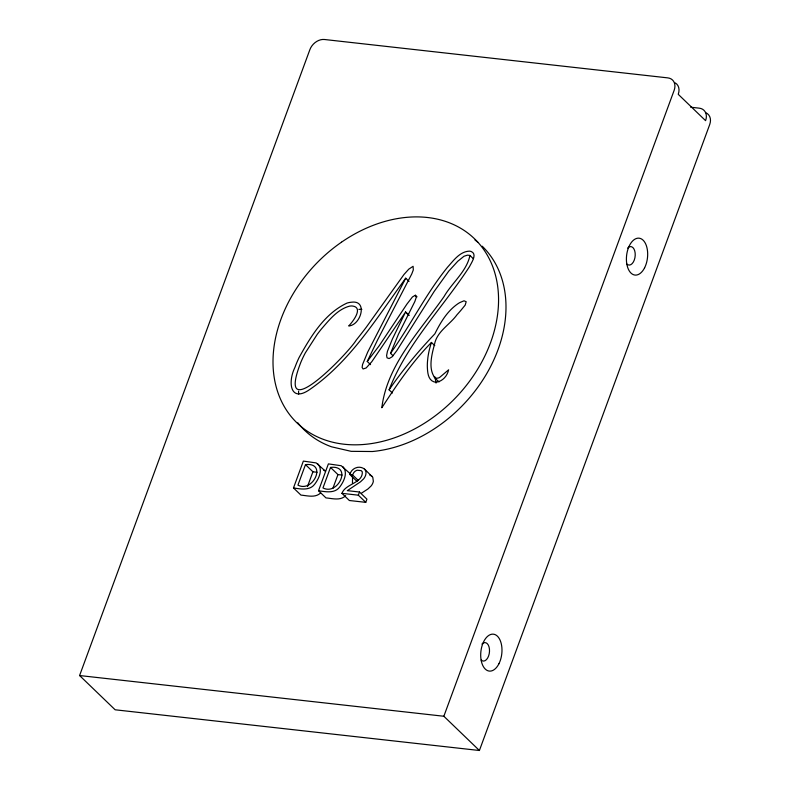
<?xml version="1.0" encoding="UTF-8"?>
<svg xmlns="http://www.w3.org/2000/svg" width="790" height="790" viewBox="0 0 790 790"><rect width="100%" height="100%" fill="white"/><g stroke="black" fill="none" stroke-linecap="round" stroke-linejoin="round"><path stroke-width="1.19" d="M352.468 483.204L352.557 477.456L351.59 475.215M479.402 750.5L115.142 709.785L79.593 675.539L309.877 49.642A12.768 9.658 -46.1 0 1 324.502 39.5L667.836 77.884A12.768 9.658 -46.1 0 1 674.137 90.366L443.852 716.254L479.402 750.5L709.687 124.613A12.768 9.658 -46.1 0 0 705.954 112.812M320.651 492.891C315.398 498.144 307.33 495.676 300.931 495.093L293.485 487.934L303.36 461.093L316.188 462.93L325.322 471.057L323.624 470.09M305.483 464.629L297.939 485.129C313.057 493.148 327.613 461.953 305.483 464.629L312.919 471.788L317.086 472.262M307.468 486.601L312.919 471.788M345.684 495.685C340.431 500.939 332.363 498.48 325.964 497.898L318.518 490.728L328.393 463.888L341.221 465.725L350.365 473.862M330.516 467.423L322.972 487.924C338.09 495.952 352.646 464.747 330.516 467.423L337.952 474.593L342.119 475.057M332.926 488.26L337.952 474.593M359.499 492.012L366.935 499.171L365.77 502.341L358.334 495.182L359.499 492.012L347.333 490.649L360.467 481.831L363.696 478.779A9.075 6.863 -46.1 0 0 365.898 474.148C367.261 468.351 359.954 465.833 355.569 467.976A7.959 6.024 -46.1 0 0 351.56 470.968L349.565 474.227L357.001 481.387M393.015 355.727L390.537 353.337L398.397 334.377L414.859 301.504L416.251 297.317L415.372 295.243L412.469 296.922L406.919 304.111L379.22 345.734L367.241 361.465L370.55 364.644M365.77 502.341L349.368 500.514L341.932 493.345C345.516 483.49 363.054 483.302 362.294 471.808L361.168 470.633L357.297 470.218A5.214 3.94 -46.1 0 0 353.742 472.706L352.567 474.918L358.354 480.498M392.403 393.035L389.105 389.845C406.969 343.403 442.805 307.784 469.477 266.674C471.423 262.695 477.624 254.133 471.186 251.497A12.66 9.569 -46.1 0 0 469.28 251.141C459.691 251.585 453.44 260.73 447.525 267.227C425.78 294.048 410.533 325.292 390.537 353.337M367.241 361.465L377.452 340.194L411.758 273.952L413.298 269.933L413.101 266.299L408.795 269.133L404.016 274.456L366.234 327.287A437.364 330.734 -46.1 0 1 356.26 340.075C348.074 353.663 274.229 429.849 301.02 361.86A92.341 69.826 -46.1 0 1 305.325 352.893L317.274 334.288A140.067 105.919 -46.1 0 1 321.431 328.976C329.302 319.95 337.518 309.315 349.605 306.135A17.992 13.608 -46.1 0 1 352.034 305.967C364.012 307.063 353.14 321.441 348.696 325.954C360.882 325.302 368.249 299.854 351.441 302.215A24.026 18.17 -46.1 0 0 346.998 303.084C324.493 313.591 310.687 336.579 299.074 357.564A98.316 74.349 -46.1 0 0 294.848 367.587C287.53 382.508 290.295 403.305 310.055 389.292C350.78 361.03 376.998 317.541 405.724 278.199L409.032 281.378M405.724 278.199L367.725 352.054L362.58 364.457L362.116 367.419L363.094 368.979L366.165 367.952L371.813 361.682L405.576 311.981L392.363 339.088L387.426 351.333L386.596 355.54L387.051 357.85L389.134 358.561L392.116 356.803L396.787 350.681L434.144 291.48L448.779 271.128L457.756 261.283L464.036 256.227L467.522 255.15L469.932 255.437L473.24 258.626M389.105 389.845C402.722 369.918 418.266 351.313 434.856 333.844C440.415 322.606 447.051 311.388 457.519 304.022A27.857 21.063 -46.1 0 1 459.731 302.619L464.016 300.793L466.179 301.731L465.182 305.118L460.738 310.539A261.925 198.073 -46.1 0 1 456.966 314.795C449.777 324.749 437.077 331.296 434.54 344.134C431.38 356.221 426.659 373.315 439.181 381.817M434.767 345.625L431.459 342.445C412.103 362.008 396.708 384.987 381.827 407.749C387.11 364.447 420.142 330.892 444.089 296.507C451.949 282.81 466.772 271.365 469.932 255.437M361.474 493.187L367.913 488.99L371.132 485.939A9.075 6.863 -46.1 0 0 373.344 481.308L372.781 477.298L364.555 469.072M358.877 309.384L361.869 309.364M690.697 107.213L699.288 108.171A12.768 9.658 -46.1 0 1 705.579 120.663L678.235 94.316A12.768 9.658 -46.1 0 0 675.262 82.91M293.485 487.934C300.536 489.03 309.848 490.916 314.795 484.072C318.854 478.691 323.169 469.764 317.886 463.898M318.518 490.728C325.569 491.824 334.881 493.711 339.828 486.877C343.887 481.485 348.202 472.558 342.919 466.693M341.932 493.345L358.334 495.182M79.593 675.539L443.852 716.254M349.565 474.227L352.567 474.918M369.562 474.849L371.991 476.242M434.224 377.037L436.09 378.134A5.974 4.513 -46.1 0 0 439.576 377.482L448.621 369.809C447.555 375.013 443.881 379.793 438.815 381.6A9.993 7.554 -46.1 0 1 433.917 381.837C427.815 379.674 427.558 371.962 427.331 366.501A70.399 53.236 -46.1 0 1 427.509 361.287L427.894 357.564A79.632 60.218 -46.1 0 1 431.468 342.445M415.372 295.243L417.021 296.833M405.576 311.981L408.884 315.161M405.655 312.257L408.953 315.447M436.05 383.081L434.915 376.889M298.571 391.178L298.66 394.052M482.226 246.203A127.891 96.716 -46.1 0 1 489.514 368.614A127.891 96.716 -46.1 0 1 372.406 451.515L351.175 451.337L331.553 446.814A127.891 96.716 -46.1 0 1 297.82 422.808M474.988 240.022A127.891 96.716 -46.1 0 1 477.802 242.224M481.93 644.067A9.283 5.254 -83.6 0 1 489.504 651.375A9.283 5.254 -83.6 0 1 481.169 660.065M627.625 248.07A9.283 5.254 -83.6 0 1 635.209 255.368A9.283 5.254 -83.6 0 1 626.875 264.067M341.458 242.204L340.826 242.649A127.891 96.716 -46.1 0 0 318.439 437.354A127.891 96.716 -46.1 0 0 497.779 312.959A127.891 96.716 -46.1 0 0 341.458 242.204M644.601 267.79A18.565 10.507 -83.6 0 0 639.732 238.284A18.565 10.507 -83.6 0 0 626.776 263.821A18.565 10.507 -83.6 0 0 644.601 267.79M498.905 663.798A18.565 10.507 -83.6 0 0 494.036 634.281A18.565 10.507 -83.6 0 0 481.071 659.818A18.565 10.507 -83.6 0 0 498.905 663.798"/></g></svg>
